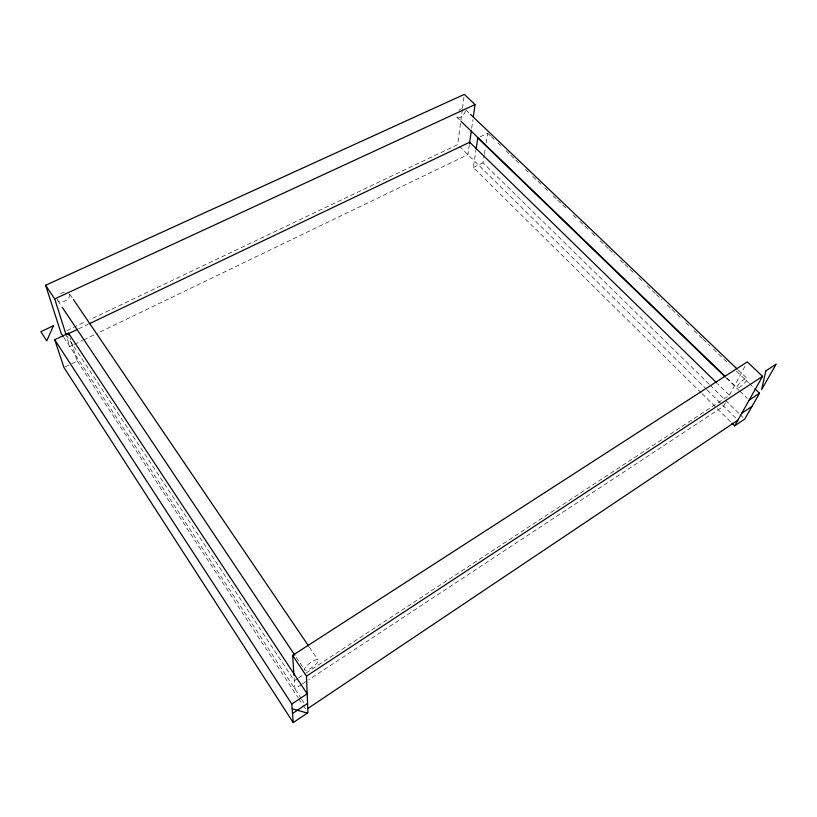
<?xml version="1.0" encoding="UTF-8"?>
<svg xmlns="http://www.w3.org/2000/svg" width="817" height="817" viewBox="0 0 817 817"><rect width="100%" height="100%" fill="white"/><g stroke="black" fill="none" stroke-linecap="round" stroke-linejoin="round"><path stroke-width="0.61" stroke-dasharray="4.08 3.06" d="M462.33 109.458L457.724 144.599L89.86 319.621M462.504 108.201L463.985 96.896M469.356 144.619L467.927 154.627L96.212 333.816M471.675 128.34L472.92 119.578M701.088 392.681L473.349 167.505L475.933 150.257M709.166 384.276L482.99 162.787L484.164 155.393M484.358 154.168L485.339 148M486.125 143.077L487.698 133.222L479.988 136.899M725.414 402.863L723.637 406.182L308.693 679.775M729.55 395.111L745.492 365.209M301.238 684.687L294.855 688.894L294.038 676.496M302.3 683.982L307.621 680.479M297.521 678.631L294.314 680.735L66.81 335.869M298.583 677.926L304.986 673.729M306.048 673.034L729.458 395.285L717.612 383.735M65.084 366.976L70.609 364.28M71.712 363.739L77.237 361.032L70.017 338.013M473.349 167.505L482.99 162.787M73.264 344.876L69.823 346.531L66.422 335.818M74.418 344.325L82.446 340.444M83.589 339.892L95.068 334.367M78.749 328.771L87.95 324.38M66.871 330.558L85.264 321.806M465.904 109.989L469.591 113.512M738.006 369.815L747.228 378.618A6.914 1.675 -43.3 0 1 740.018 386.992A6.914 1.675 -43.3 0 1 739.048 383.949A6.914 1.675 -43.3 0 1 747.228 378.618M487.698 133.222L490.455 135.867M491.385 136.745L494.142 139.39M497.829 142.914L500.596 145.559M506.121 150.849L509.808 154.372M510.737 155.25L520.868 164.952M525.474 169.354L528.242 171.999M532.847 176.411L541.14 184.336M544.827 187.859L547.594 190.504M553.119 195.794L556.806 199.317M557.725 200.206L567.866 209.898M573.391 215.188L576.159 217.833M579.845 221.356L588.138 229.291M591.825 232.814L595.511 236.338M600.117 240.749L608.41 248.674M609.329 249.563L614.854 254.853M620.389 260.133L624.076 263.666M624.995 264.545L635.126 274.236M638.812 277.77L642.499 281.293M647.105 285.695L655.408 293.63M656.327 294.508L661.852 299.798M667.377 305.088L671.063 308.612M671.993 309.49L682.124 319.192M685.81 322.715L690.416 327.127M694.103 330.65L702.395 338.585M703.314 339.463L709.769 345.632M713.455 349.155L729.121 364.137M736.495 371.194L748.474 382.652M749.393 383.53L753.999 387.942M456.611 117.025L460.277 120.559M726.895 378.036L736.975 387.769M726.252 377.965L739.079 390.363M739.998 391.251L747.33 398.339M710.085 385.164L724.669 399.452M725.588 400.35L739.262 413.749M740.182 414.638L742.919 417.313M459.43 146.274L706.348 389.168M707.256 390.066L737.874 420.173M701.997 393.58L716.519 407.938M717.418 408.827L731.031 422.287M69.854 294.273L72.713 298.491M309.429 647.227L318.007 659.87M57.925 300.86L61.469 306.161M296.254 657.328L304.772 670.063A8.374 2.42 -36.5 0 1 312.441 661.351A8.374 2.42 -36.5 0 1 317.088 662.904A8.374 2.42 -36.5 0 1 305.487 670.297M63.797 337.37L300.973 698.208M301.657 699.24L304.373 703.376M77.237 361.032L298.154 697.789M298.848 698.852L302.351 704.183M303.046 705.245L306.538 710.576M465.292 110.979A5.801 3.145 -47.7 0 1 460.226 117.352A5.801 3.145 -47.7 0 1 456.274 115.156M459.011 110.366A5.801 3.145 -47.7 0 1 461.35 108.743M69.659 294.202A6.812 4.259 -30 0 1 63.971 301.493A6.812 4.259 -30 0 1 57.251 298.716M60.713 293.763A6.812 4.259 -30 0 1 65.513 292.016"/><path stroke-width="1.23" d="M469.53 143.363L471.317 130.843M473.278 117.076L475.065 104.556L464.311 94.394L45.619 285.276L61.122 333.295L63.134 336.349M476.117 149.031L477.782 137.95L725.333 377.086M731.94 423.186L734.657 425.871L762.547 376.341L747.269 361.89L292.639 655.397L293.957 675.25M754.918 388.821L759.524 393.222L744.736 419.101L734.657 425.871M293.201 722.606L291.802 704.029L307.182 693.807L68.495 333.173L54.719 339.739L63.981 367.517L293.201 722.606L307.938 712.7L306.477 676.129L292.639 655.397M307.774 708.543L737.874 420.173M292.517 713.517L307.57 703.457M741.785 413.218L752.008 406.386M749.169 400.105L759.524 393.222M306.477 676.129L762.547 376.341M66.106 334.807L77.605 329.322M89.104 323.838L469.693 142.229L716.693 382.846M45.619 285.276L54.708 298.889L475.065 104.556M292.169 708.819L307.396 713.067M470.51 114.39L737.077 368.937M461.186 121.447L725.067 376.269M73.428 299.543L308.714 646.176M62.184 307.223L294.835 655.203M54.719 339.739L291.802 704.029M54.708 298.889L66.044 334.623M68.495 333.173L69.261 335.593M765.876 370.887L761.628 389.556L776.15 364.147L765.876 370.887M53.452 325.748L46.763 340.852L40.85 331.692L53.452 325.748"/></g></svg>
